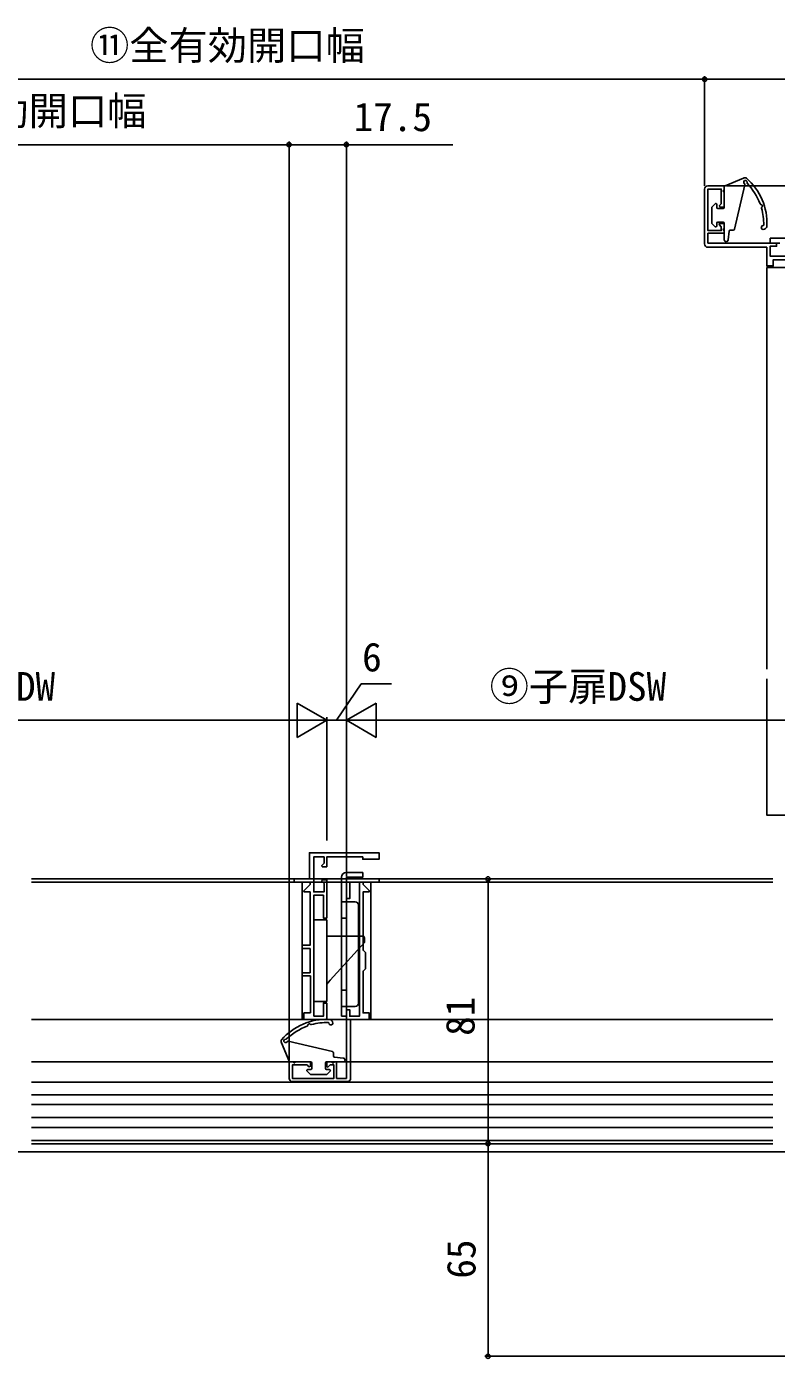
# Model space of a CAD drawing. Units: millimetres, scale not verified. Extents: x -525 to 525, y -783 to 779.
# Drawn here: x -88.9 to 140.2, y -509.6 to -102.4 of the extents above; entities that cross this region are included whole.
import ezdxf
from ezdxf.enums import TextEntityAlignment as Align

# ---------------------------------------------------------------- set-up
doc = ezdxf.new("R2010")
doc.units = ezdxf.units.MM
doc.header["$LTSCALE"] = 4
doc.layers.add('0-1_TABLE1', color=7, linetype='Continuous', lineweight=18)
for name, color, linetype in [('0-4_YKK_11E', 7, 'Continuous'), ('0-5_YKK_12', 2, 'Continuous'), ('0-6_YKK_13', 4, 'Continuous'), ('0-7_YKK_D', 6, 'Continuous')]:
    doc.layers.add(name, color=color, linetype=linetype)
doc.styles.add('ＭＳ ゴシック', font='')
doc.styles.get('ＭＳ ゴシック').set_extended_font_data('MS Gothic')

msp = doc.modelspace()

# ---------------------------------------------------------------- linework, layer by layer
at = {"layer": '0-1_TABLE1'}
msp.add_line((-1.194, -363.006), (7.306, -363.006), dxfattribs=at)
at = {"layer": '0-4_YKK_11E'}
for p, q in [((118.271, -152.042), (118.271, -168.842)), ((-7.694, -425.007), (9.106, -425.007))]:
    msp.add_line(p, q, dxfattribs=at)
for points in [[(179.271, -172.541), (138.271, -172.541), (138.271, -169.541), (140.271, -169.541), (140.271, -168.541), (119.271, -168.541), (119.271, -165.542), (124.271, -165.542), (124.27, -162.542), (122.87, -162.542), (122.717, -162.912), (123.37, -163.566), (123.37, -164.742), (119.271, -164.742), (119.271, -152.042), (123.371, -152.042), (123.371, -156.517), (122.784, -157.104), (122.965, -157.542), (124.27, -157.542), (124.271, -151.042), (119.271, -151.042)], [(119.271, -169.842), (137.271, -169.842), (137.271, -175.541), (139.271, -175.541), (139.271, -173.641), (152.071, -173.641), (152.771, -174.341), (157.771, -174.341), (158.471, -173.641), (176.271, -173.641), (176.271, -175.417), (176.659, -175.578), (178.595, -173.641), (179.271, -173.641), (179.271, -178.541), (180.271, -178.541), (180.271, -168.541), (174.271, -168.541), (174.271, -169.541), (179.271, -169.541), (179.271, -172.541)], [(-1.194, -405.007), (-1.194, -368.007), (1.806, -368.007), (1.806, -375.007), (2.806, -375.007), (2.806, -363.307), (1.43, -363.307), (1.269, -363.694), (2.006, -364.431), (2.006, -367.007), (-1.194, -367.007), (-1.194, -356.307), (2.006, -356.307), (2.006, -358.182), (1.269, -358.919), (1.43, -359.307), (2.806, -359.307), (2.806, -356.307), (13.806, -356.307), (13.806, -357.007), (18.806, -357.007), (18.806, -355.007), (-2.494, -355.007), (-2.494, -363.007), (-7.194, -363.007), (-7.194, -364.007), (-2.294, -364.007), (-2.294, -364.682), (-4.231, -366.619), (-4.07, -367.007), (-2.294, -367.007), (-2.294, -383.307), (-4.694, -383.307), (-4.694, -384.307), (-2.294, -384.307), (-2.294, -391.707), (-4.694, -391.707), (-4.694, -392.707), (-2.194, -392.707), (-2.194, -404.007)], [(12.806, -364.007), (12.806, -405.007), (9.806, -405.007), (9.806, -403.007), (8.806, -403.007), (8.806, -424.007), (5.806, -424.007), (5.806, -419.007), (2.806, -419.007), (2.806, -420.407), (3.176, -420.561), (3.83, -419.907), (5.006, -419.907), (5.006, -424.007), (-7.694, -424.007), (-7.694, -419.907), (-3.218, -419.907), (-2.632, -420.494), (-2.194, -420.312), (-2.194, -419.007), (-8.694, -419.007), (-8.694, -424.007)], [(10.106, -424.007), (10.106, -406.007), (15.806, -406.007), (15.806, -404.007), (13.906, -404.007), (13.906, -391.206), (14.606, -390.507), (14.606, -385.507), (13.906, -384.807), (13.906, -367.007), (15.681, -367.007), (15.842, -366.619), (13.906, -364.682), (13.906, -364.007), (18.806, -364.007), (18.806, -363.007), (8.806, -363.007), (8.806, -369.007), (9.806, -369.007), (9.806, -364.007), (12.806, -364.007)], [(-2.194, -404.007), (-4.194, -404.007), (-4.194, -406.007), (2.806, -406.007), (2.806, -401.007), (1.806, -401.007), (1.806, -405.007), (-1.194, -405.007)]]:
    msp.add_lwpolyline(points, dxfattribs=at)
for centre, start, end in [((119.271, -152.042), 90.00012, 179.99999), ((119.271, -168.842), 179.99998, 270.00013), ((-7.694, -424.007), 180.00012, 269.99999), ((9.106, -424.007), 269.99998, 0.00013)]:
    msp.add_arc(centre, 1, start, end, dxfattribs=at)
at = {"layer": '0-5_YKK_12'}
for p, q in [((-87.409, -363.006), (4.726, -363.006)), ((-67.492, -363.007), (139.12, -363.007)), ((-4.241, -419.007), (-87.409, -419.007)), ((57.305, -419.007), (63.205, -419.007)), ((-87.409, -425.207), (8.306, -425.207))]:
    msp.add_line(p, q, dxfattribs=at)
for points in [[(139.12, -419.007), (105.76, -419.007), (7.816, -419.007)], [(-87.409, -425.207), (105.76, -425.207), (139.12, -425.207)], [(-87.409, -429.007), (105.76, -429.007), (139.12, -429.007)], [(-87.409, -432.007), (105.76, -432.007), (139.12, -432.007)], [(-87.409, -436.007), (105.76, -436.007), (139.12, -436.007)], [(-87.409, -439.007), (105.76, -439.007), (139.12, -439.007)], [(-87.409, -443.007), (105.76, -443.007), (139.12, -443.007)], [(367.599, -446.506), (139.12, -446.506), (-336.81, -446.506)], [(139.12, -444.007), (105.76, -444.007), (-87.409, -444.007)]]:
    msp.add_lwpolyline(points, dxfattribs=at)
at = {"layer": '0-6_YKK_13'}
for p, q in [((124.57, -151.042), (130.178, -148.673)), ((123.97, -152.492), (123.97, -152.792)), ((123.97, -152.492), (124.27, -152.492)), ((123.97, -152.792), (124.27, -152.792)), ((124.27, -151.342), (124.27, -152.492)), ((124.27, -152.792), (124.27, -157.642)), ((127.436, -164.256), (130.607, -150.73)), ((120.47, -162.442), (120.47, -157.642)), ((120.558, -157.429), (121.458, -156.529)), ((121.97, -156.742), (121.97, -157.642)), ((122.27, -157.942), (123.97, -157.942)), ((120.558, -162.654), (121.458, -163.554)), ((121.97, -162.442), (121.97, -163.342)), ((122.27, -162.142), (123.97, -162.142)), ((124.27, -162.442), (124.27, -164.142)), ((124.27, -164.742), (124.27, -167.542)), ((125.743, -164.911), (125.467, -167.603)), ((126.041, -164.642), (126.95, -164.642)), ((136.534, -164.274), (136.794, -164.16)), ((180.771, -167.041), (138.271, -167.041)), ((138.271, -168.541), (138.271, -167.041)), ((141.271, -168.541), (138.271, -168.541)), ((137.271, -265.495), (137.271, -176.041)), ((137.271, -298.856), (137.271, -265.495)), ((13.806, -361.007), (8.806, -361.007)), ((-4.744, -364.006), (-87.409, -364.006)), ((-4.694, -406.006), (-4.694, -364.006)), ((-4.694, -406.007), (-4.694, -364.007)), ((7.306, -362.507), (7.306, -405.007)), ((8.806, -362.507), (8.806, -370.007)), ((8.806, -370.007), (7.306, -370.007)), ((8.806, -370.007), (8.806, -402.007)), ((11.506, -370.007), (8.806, -370.007)), ((12.506, -371.007), (12.506, -401.007)), ((2.806, -392.007), (2.806, -375.507)), ((8.806, -375.007), (7.306, -375.007)), ((2.806, -380.507), (13.806, -380.507)), ((3.867, -394.007), (14.306, -382.507)), ((14.306, -381.007), (14.306, -382.007)), ((14.306, -382.007), (14.306, -382.507)), ((-1.194, -388.007), (-1.194, -400.507)), ((2.806, -400.507), (2.806, -388.007)), ((2.806, -395.176), (3.867, -394.007)), ((8.806, -397.007), (7.306, -397.007)), ((-1.194, -400.507), (2.806, -400.507)), ((11.506, -402.007), (7.306, -402.007)), ((8.806, -402.007), (8.806, -405.007)), ((-4.694, -406.006), (-87.409, -406.006)), ((4.538, -406.743), (4.425, -406.483)), ((8.806, -405.007), (7.306, -405.007)), ((105.76, -406.007), (16.306, -406.007)), ((139.12, -406.007), (105.76, -406.007)), ((-8.694, -418.707), (-11.063, -413.1)), ((4.52, -415.841), (-9.006, -412.671)), ((-8.394, -419.007), (-7.244, -419.007)), ((-7.244, -419.307), (-7.244, -419.007)), ((-7.244, -419.307), (-6.944, -419.307)), ((-6.944, -419.007), (-2.094, -419.007)), ((-6.944, -419.307), (-6.944, -419.007)), ((-1.794, -421.007), (-1.794, -419.307)), ((2.406, -421.007), (2.406, -419.307)), ((2.706, -419.007), (4.406, -419.007)), ((4.906, -417.236), (4.906, -416.328)), ((5.006, -419.007), (7.806, -419.007)), ((5.175, -417.535), (7.867, -417.81)), ((-2.306, -422.719), (-3.206, -421.819)), ((-2.994, -421.307), (-2.094, -421.307)), ((2.706, -422.807), (-2.094, -422.807)), ((2.706, -421.307), (3.606, -421.307)), ((2.918, -422.719), (3.818, -421.819))]:
    msp.add_line(p, q, dxfattribs=at)
for points in [[(137.271, -176.041), (179.271, -176.041), (179.271, -265.495)], [(179.271, -343.507), (137.271, -343.507), (137.271, -301.856)], [(13.806, -361.007), (13.806, -362.507), (8.806, -362.507)], [(139.12, -364.006), (105.76, -364.006), (-24.694, -364.006)], [(16.306, -406.007), (16.306, -364.007), (105.76, -364.007)], [(-1.194, -388.007), (-1.194, -375.507), (2.806, -375.507)], [(139.12, -406.006), (105.76, -406.006), (-24.694, -406.006)]]:
    msp.add_lwpolyline(points, dxfattribs=at)
for centre, radius, start, end in [((130.567, -149.594), 1, 61.1584, 112.90342), ((130.726, -149.943), 0.528, 351.61963, 240.19158), ((130.315, -150.661), 0.3, 346.80874, 60.19158), ((119.192, -162.436), 18.133, 357.12566, 49.16037), ((131.545, -150.063), 0.3, 171.61963, 222.29811), ((116.123, -164.096), 20.551, 21.54619, 42.29811), ((124.57, -151.342), 0.3, 90, 180), ((120.77, -157.642), 0.3, 135, 180), ((121.67, -156.742), 0.3, 0, 135), ((122.27, -157.642), 0.3, 180, 270), ((123.97, -157.642), 0.3, 270, 0), ((135.517, -156.438), 0.3, 201.54619, 264.08588), ((135.435, -157.234), 0.5, 312.65175, 84.08588), ((135.977, -157.823), 0.3, 132.65175, 195.81431), ((119.266, -162.556), 17.067, 358.27232, 15.81431), ((120.77, -162.442), 0.3, 180, 225), ((122.27, -162.442), 0.3, 90, 180), ((123.97, -162.442), 0.3, 360, 90), ((121.67, -163.342), 0.3, 225, 0), ((124.27, -164.442), 0.3, 90, 270), ((126.041, -164.942), 0.3, 90, 174.15516), ((126.95, -164.142), 0.5, 270, 346.80874), ((136.185, -163.775), 0.61, 87.42133, 305.02156), ((136.226, -163.067), 0.1, 261.85866, 358.27232), ((136.356, -163.323), 0.945, 297.59901, 358.65353), ((124.87, -167.542), 0.6, 180, 354.15516), ((8.806, -362.507), 1.5, 90, 180), ((11.506, -371.007), 1, 0, 90), ((13.806, -381.007), 0.5, 0, 90), ((11.506, -401.007), 1, 270, 0), ((2.7, -424.086), 18.133, 87.12566, 139.16037), ((2.82, -424.011), 17.067, 88.27232, 105.81431), ((3.331, -407.051), 0.1, 351.85866, 88.27232), ((4.039, -407.093), 0.61, 177.42133, 35.02156), ((3.587, -406.921), 0.945, 27.59901, 88.65353), ((4.36, -427.155), 20.551, 111.54619, 132.29811), ((-3.297, -407.76), 0.3, 291.54619, 354.08588), ((-2.502, -407.843), 0.5, 42.65175, 174.08588), ((-1.913, -407.301), 0.3, 222.65175, 285.81431), ((-10.142, -412.71), 1, 151.1584, 202.90342), ((-9.793, -412.551), 0.528, 81.61963, 330.19158), ((-9.672, -411.732), 0.3, 261.61963, 312.29811), ((-9.075, -412.963), 0.3, 76.80874, 150.19158), ((-8.394, -418.707), 0.3, 180, 270), ((-2.094, -419.307), 0.3, 0, 90), ((2.706, -419.307), 0.3, 90, 180), ((4.706, -419.007), 0.3, 180, 0), ((4.406, -416.328), 0.5, 0, 76.80874), ((5.206, -417.236), 0.3, 180, 264.15516), ((7.806, -418.407), 0.6, 270, 84.15516), ((-2.994, -421.607), 0.3, 90, 225), ((-2.094, -422.507), 0.3, 225, 270), ((-2.094, -421.007), 0.3, 270, 0), ((2.706, -421.007), 0.3, 180, 270), ((2.706, -422.507), 0.3, 270, 315), ((3.606, -421.607), 0.3, 315, 90)]:
    msp.add_arc(centre, radius, start, end, dxfattribs=at)
at = {"layer": '0-7_YKK_D'}
for p, q in [((118.271, -151.042), (118.271, -117.472)), ((118.271, -151.042), (118.271, -117.472)), ((-135.729, -118.472), (118.271, -118.472)), ((118.271, -118.472), (220.771, -118.472)), ((-135.729, -138.472), (-8.695, -138.471)), ((-8.694, -418.307), (-8.695, -137.471)), ((-8.694, -418.307), (-8.694, -137.472)), ((8.806, -362.307), (8.806, -137.472)), ((124.971, -151.042), (327.76, -151.042)), ((2.806, -314.507), (-6.288, -309.257)), ((-6.288, -309.257), (-6.288, -319.757)), ((8.806, -314.507), (17.899, -309.257)), ((17.899, -319.757), (17.899, -309.257)), ((2.806, -351.219), (2.806, -313.507)), ((2.806, -351.219), (2.806, -313.507)), ((8.806, -351.219), (8.806, -313.507)), ((8.806, -351.219), (8.806, -313.507)), ((-7.694, -314.507), (-171.729, -314.507)), ((2.806, -314.507), (-15.381, -314.507)), ((2.806, -314.507), (-6.288, -319.757)), ((8.806, -314.507), (2.806, -314.507)), ((8.806, -314.507), (17.899, -319.757)), ((8.806, -314.507), (26.992, -314.507)), ((19.306, -314.507), (173.271, -314.507)), ((116.683, -363.007), (51.103, -363.007)), ((116.683, -363.007), (51.103, -363.007)), ((52.103, -363.007), (52.103, -444.007)), ((52.103, -363.007), (52.103, -444.007)), ((116.683, -444.007), (51.103, -444.007)), ((116.683, -444.007), (51.103, -444.007)), ((116.683, -444.007), (51.103, -444.007)), ((52.103, -444.007), (52.103, -509.007)), ((196.271, -509.007), (51.103, -509.007))]:
    msp.add_line(p, q, dxfattribs=at)
for points in [[(-8.694, -138.472), (8.806, -138.472), (41.356, -138.472)], [(5.806, -314.507), (13.367, -303.391), (22.585, -303.391)]]:
    msp.add_lwpolyline(points, dxfattribs=at)
for centre in [(118.271, -118.472), (118.271, -118.472), (-8.695, -138.471), (-8.694, -138.472), (8.806, -138.472), (52.103, -363.007), (52.103, -363.007), (52.103, -444.007), (52.103, -444.007), (52.103, -444.007), (52.103, -509.007)]:
    msp.add_circle(centre, 0.637, dxfattribs=at)

# ---------------------------------------------------------------- texts
at = {"layer": '0-7_YKK_D', "style": 'ＭＳ ゴシック'}
for s, p in [('⑪全有効開口幅', (-69.547, -115.158)), ('⑩有効開口幅', (-124.303, -135.158)), ('17.5', (11.015, -136.972)), ('6', (13.613, -302.191)), ('⑧親扉DW', (-128.166, -311.193)), ('⑨子扉DSW', (52.584, -311.193))]:
    msp.add_text(s, height=8.798, dxfattribs=at).set_placement(p, align=Align.BOTTOM_LEFT)
for s, p in [('81', (50.603, -411.007)), ('81', (50.603, -411.007)), ('65', (50.903, -485.268))]:
    msp.add_text(s, height=8.798, rotation=90, dxfattribs=at).set_placement(p, align=Align.BOTTOM_LEFT)

doc.saveas('drawing.dxf')
